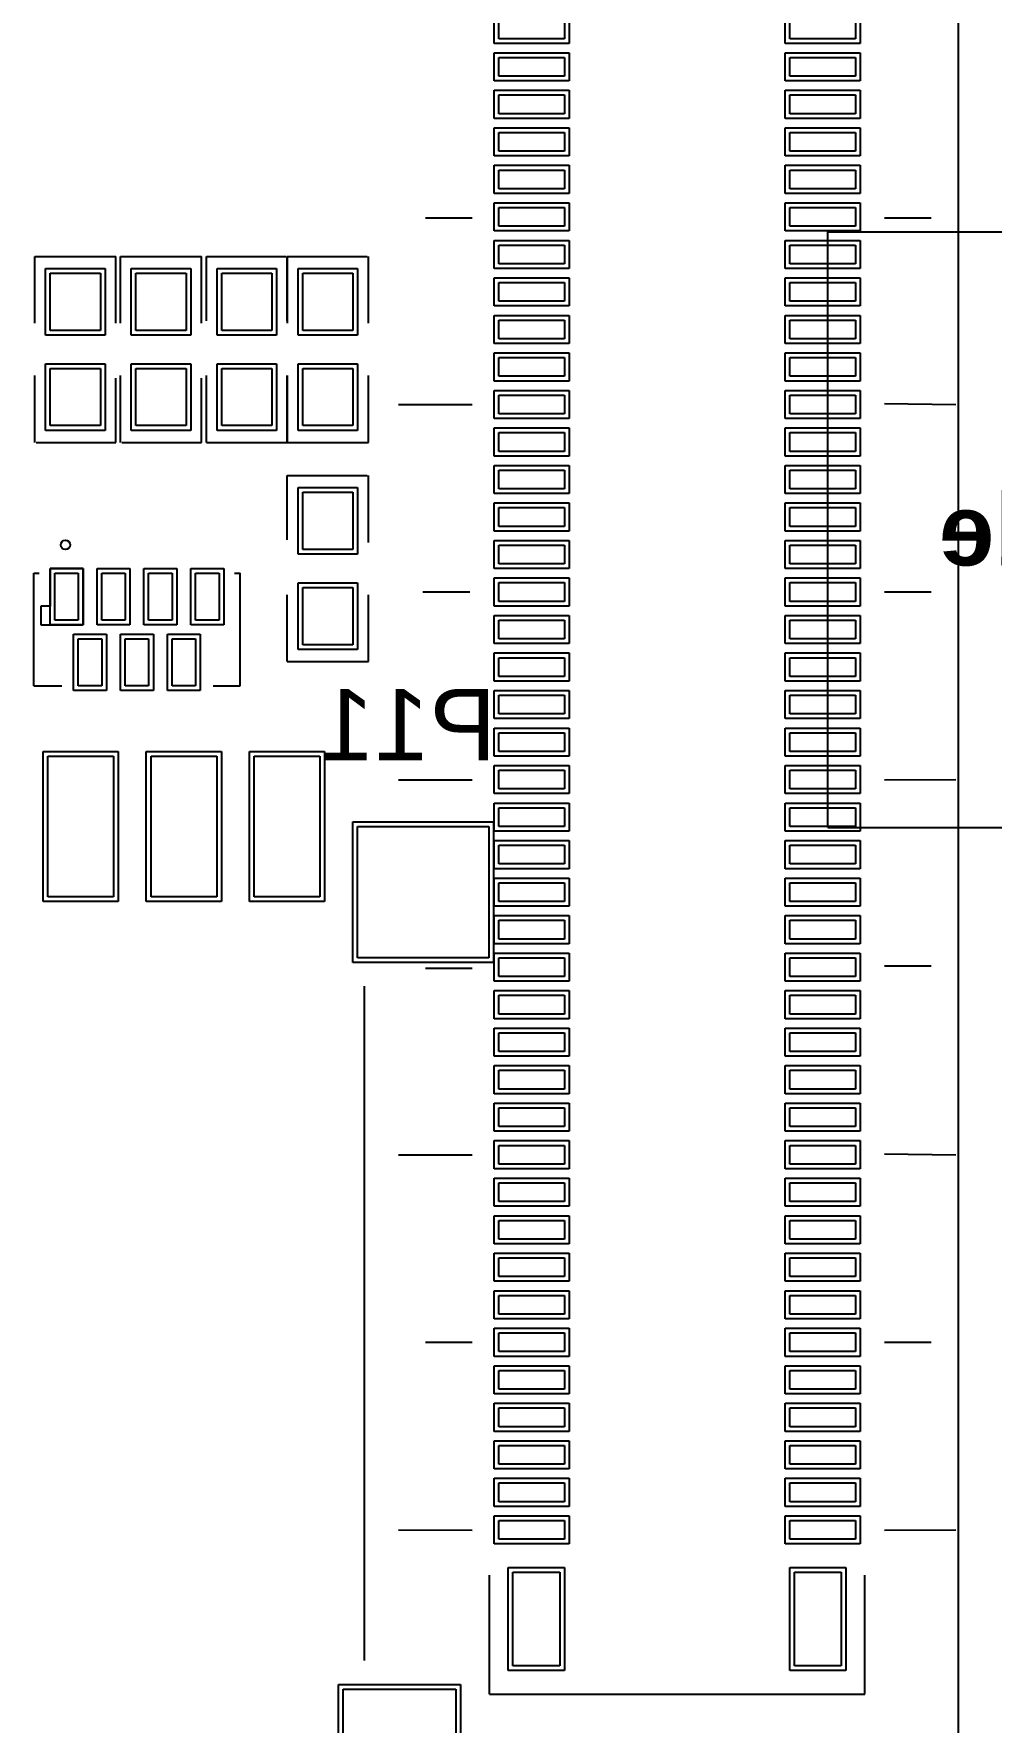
# Model space of a CAD drawing. Header units: inches. Extents: x -5 to 125, y -8 to 83.
# Drawn here: x 73.14 to 83.35, y 5.15 to 23.15 of the extents above; entities that cross this region are included whole.
import ezdxf

# ---------------------------------------------------------------- set-up
doc = ezdxf.new("R2010")
doc.units = ezdxf.units.IN
for name, color, linetype in [('Bottom Overlay', 54, 'Continuous'), ('Bottom Paste', 16, 'Continuous'), ('Bottom Solder', 6, 'Continuous'), ('Top Overlay', 2, 'Continuous'), ('Top Paste', 8, 'Continuous'), ('Top Solder', 216, 'Continuous')]:
    doc.layers.add(name, color=color, linetype=linetype)
doc.styles.add('Arial', font='', dxfattribs={"height": 0.2})
doc.styles.add('Arial_Bold', font='', dxfattribs={"height": 0.2})
doc.styles.get('Arial').set_extended_font_data('Arial')
doc.styles.get('Arial_Bold').set_extended_font_data('Arial', bold=True)

# ---------------------------------------------------------------- blocks, each defined once
blk = doc.blocks.new('QR_C____B_69')
at = {"layer": 'Bottom Overlay'}
for p, q in [((3.175, 3.175), (-3.175, 3.175)), ((-3.175, 3.1496), (-3.175, -3.175)), ((3.175, 3.175), (3.175, -3.175)), ((3.175, -3.175), (-3.175, -3.175))]:
    blk.add_line(p, q, dxfattribs=at)
at = {"layer": 'Bottom Overlay', "style": 'Arial_Bold', "text_generation_flag": 2}
blk.add_text('QR Code', height=0.762, rotation=180, dxfattribs=at).set_placement((-2.5654, 0.381))
blk = doc.blocks.new('0402R_B_213')
at = {"layer": 'Bottom Overlay'}
for p, q in [((-0.991, -0.432), (-0.991, 0.432)), ((-0.279, 0.432), (-0.991, 0.432)), ((0.991, 0.432), (0.305, 0.432)), ((0.991, -0.419), (0.991, 0.432)), ((-0.279, -0.432), (-0.991, -0.432)), ((0.991, -0.432), (0.279, -0.432))]:
    blk.add_line(p, q, dxfattribs=at)
at = {"layer": 'Bottom Paste'}
for p, q in [((-0.813, -0.267), (-0.813, 0.267)), ((-0.813, 0.267), (-0.203, 0.267)), ((-0.203, 0.267), (-0.203, -0.267)), ((0.203, -0.267), (0.203, 0.267)), ((0.203, 0.267), (0.813, 0.267)), ((0.813, 0.267), (0.813, -0.267)), ((-0.203, -0.267), (-0.813, -0.267)), ((0.813, -0.267), (0.203, -0.267))]:
    blk.add_line(p, q, dxfattribs=at)
at = {"layer": 'Bottom Solder'}
for p, q in [((-0.863, -0.317), (-0.863, 0.317)), ((-0.863, 0.317), (-0.153, 0.317)), ((-0.153, 0.317), (-0.153, -0.317)), ((0.153, -0.317), (0.153, 0.317)), ((0.153, 0.317), (0.863, 0.317)), ((0.863, 0.317), (0.863, -0.317)), ((-0.153, -0.317), (-0.863, -0.317)), ((0.863, -0.317), (0.153, -0.317))]:
    blk.add_line(p, q, dxfattribs=at)
blk = doc.blocks.new('0402R_B_214')
at = {"layer": 'Bottom Overlay'}
for p, q in [((-0.991, 0.432), (-0.991, -0.432)), ((-0.991, 0.432), (-0.279, 0.432)), ((0.305, 0.432), (0.991, 0.432)), ((0.991, 0.432), (0.991, -0.419)), ((-0.991, -0.432), (-0.279, -0.432)), ((0.279, -0.432), (0.991, -0.432))]:
    blk.add_line(p, q, dxfattribs=at)
at = {"layer": 'Bottom Paste'}
for p, q in [((-0.813, -0.267), (-0.813, 0.267)), ((-0.813, 0.267), (-0.203, 0.267)), ((-0.203, 0.267), (-0.203, -0.267)), ((0.203, -0.267), (0.203, 0.267)), ((0.203, 0.267), (0.813, 0.267)), ((0.813, 0.267), (0.813, -0.267)), ((-0.203, -0.267), (-0.813, -0.267)), ((0.813, -0.267), (0.203, -0.267))]:
    blk.add_line(p, q, dxfattribs=at)
at = {"layer": 'Bottom Solder'}
for p, q in [((-0.863, -0.317), (-0.863, 0.317)), ((-0.863, 0.317), (-0.153, 0.317)), ((-0.153, 0.317), (-0.153, -0.317)), ((0.153, -0.317), (0.153, 0.317)), ((0.153, 0.317), (0.863, 0.317)), ((0.863, 0.317), (0.863, -0.317)), ((-0.153, -0.317), (-0.863, -0.317)), ((0.863, -0.317), (0.153, -0.317))]:
    blk.add_line(p, q, dxfattribs=at)
blk = doc.blocks.new('0402R_B_215')
at = {"layer": 'Bottom Overlay'}
for p, q in [((-0.279, 0.432), (-0.991, 0.432)), ((-0.991, -0.432), (-0.991, 0.432)), ((0.991, 0.432), (0.305, 0.432)), ((0.991, -0.419), (0.991, 0.432)), ((-0.279, -0.432), (-0.991, -0.432)), ((0.991, -0.432), (0.279, -0.432))]:
    blk.add_line(p, q, dxfattribs=at)
at = {"layer": 'Bottom Paste'}
for p, q in [((-0.813, -0.267), (-0.813, 0.267)), ((-0.813, 0.267), (-0.203, 0.267)), ((-0.203, 0.267), (-0.203, -0.267)), ((0.203, -0.267), (0.203, 0.267)), ((0.203, 0.267), (0.813, 0.267)), ((0.813, 0.267), (0.813, -0.267)), ((-0.203, -0.267), (-0.813, -0.267)), ((0.813, -0.267), (0.203, -0.267))]:
    blk.add_line(p, q, dxfattribs=at)
at = {"layer": 'Bottom Solder'}
for p, q in [((-0.863, -0.317), (-0.863, 0.317)), ((-0.863, 0.317), (-0.153, 0.317)), ((-0.153, 0.317), (-0.153, -0.317)), ((0.153, -0.317), (0.153, 0.317)), ((0.153, 0.317), (0.863, 0.317)), ((0.863, 0.317), (0.863, -0.317)), ((-0.153, -0.317), (-0.863, -0.317)), ((0.863, -0.317), (0.153, -0.317))]:
    blk.add_line(p, q, dxfattribs=at)
blk = doc.blocks.new('0402R_B_248')
at = {"layer": 'Bottom Overlay'}
for p, q in [((-0.991, 0.432), (-0.279, 0.432)), ((-0.991, 0.432), (-0.991, -0.432)), ((0.305, 0.432), (0.991, 0.432)), ((0.991, 0.432), (0.991, -0.419)), ((-0.991, -0.432), (-0.279, -0.432)), ((0.279, -0.432), (0.991, -0.432))]:
    blk.add_line(p, q, dxfattribs=at)
at = {"layer": 'Bottom Paste'}
for p, q in [((-0.813, -0.267), (-0.813, 0.267)), ((-0.813, 0.267), (-0.203, 0.267)), ((-0.203, 0.267), (-0.203, -0.267)), ((0.203, -0.267), (0.203, 0.267)), ((0.203, 0.267), (0.813, 0.267)), ((0.813, 0.267), (0.813, -0.267)), ((-0.203, -0.267), (-0.813, -0.267)), ((0.813, -0.267), (0.203, -0.267))]:
    blk.add_line(p, q, dxfattribs=at)
at = {"layer": 'Bottom Solder'}
for p, q in [((-0.863, -0.317), (-0.863, 0.317)), ((-0.863, 0.317), (-0.153, 0.317)), ((-0.153, 0.317), (-0.153, -0.317)), ((0.153, -0.317), (0.153, 0.317)), ((0.153, 0.317), (0.863, 0.317)), ((0.863, 0.317), (0.863, -0.317)), ((-0.153, -0.317), (-0.863, -0.317)), ((0.863, -0.317), (0.153, -0.317))]:
    blk.add_line(p, q, dxfattribs=at)
blk = doc.blocks.new('0402R_B_249')
at = {"layer": 'Bottom Overlay'}
for p, q in [((-0.991, 0.432), (-0.279, 0.432)), ((-0.991, 0.432), (-0.991, -0.432)), ((0.305, 0.432), (0.991, 0.432)), ((0.991, 0.432), (0.991, -0.419)), ((-0.991, -0.432), (-0.279, -0.432)), ((0.279, -0.432), (0.991, -0.432))]:
    blk.add_line(p, q, dxfattribs=at)
at = {"layer": 'Bottom Paste'}
for p, q in [((-0.813, -0.267), (-0.813, 0.267)), ((-0.813, 0.267), (-0.203, 0.267)), ((-0.203, 0.267), (-0.203, -0.267)), ((0.203, -0.267), (0.203, 0.267)), ((0.203, 0.267), (0.813, 0.267)), ((0.813, 0.267), (0.813, -0.267)), ((-0.203, -0.267), (-0.813, -0.267)), ((0.813, -0.267), (0.203, -0.267))]:
    blk.add_line(p, q, dxfattribs=at)
at = {"layer": 'Bottom Solder'}
for p, q in [((-0.863, -0.317), (-0.863, 0.317)), ((-0.863, 0.317), (-0.153, 0.317)), ((-0.153, 0.317), (-0.153, -0.317)), ((0.153, -0.317), (0.153, 0.317)), ((0.153, 0.317), (0.863, 0.317)), ((0.863, 0.317), (0.863, -0.317)), ((-0.153, -0.317), (-0.863, -0.317)), ((0.863, -0.317), (0.153, -0.317))]:
    blk.add_line(p, q, dxfattribs=at)
blk = doc.blocks.new('TF_CARD_SELF_B_281')
at = {"layer": 'Bottom Overlay'}
blk.add_line((-7.375, 3.505), (-7.375, -3.683), dxfattribs=at)
at = {"layer": 'Bottom Paste'}
for p, q in [((-8.35, 3.812), (-8.35, 6.012)), ((-7.15, 6.012), (-7.15, 3.812)), ((-7.15, 3.812), (-8.35, 3.812)), ((-8.7, -5.388), (-8.7, -3.988)), ((-8.7, -3.988), (-7.3, -3.988)), ((-7.3, -3.988), (-7.3, -5.388)), ((-6.9, -4.638), (-6.2, -4.638)), ((-6.9, -6.138), (-6.9, -4.638)), ((-6.2, -4.638), (-6.2, -6.138)), ((-5.8, -4.638), (-5.1, -4.638)), ((-5.8, -6.138), (-5.8, -4.638)), ((-5.1, -4.638), (-5.1, -6.138)), ((-4.7, -4.638), (-4, -4.638)), ((-4.7, -6.138), (-4.7, -4.638)), ((-4, -4.638), (-4, -6.138)), ((-7.3, -5.388), (-8.7, -5.388)), ((-6.2, -6.138), (-6.9, -6.138)), ((-5.1, -6.138), (-5.8, -6.138)), ((-4, -6.138), (-4.7, -6.138))]:
    blk.add_line(p, q, dxfattribs=at)
at = {"layer": 'Bottom Solder'}
for p, q in [((-8.4, 3.762), (-8.4, 6.062)), ((-7.1, 6.062), (-7.1, 3.762)), ((-7.1, 3.762), (-8.4, 3.762)), ((-8.75, -5.438), (-8.75, -3.938)), ((-8.75, -3.938), (-7.25, -3.938)), ((-7.25, -3.938), (-7.25, -5.438)), ((-6.95, -4.588), (-6.15, -4.588)), ((-6.95, -6.188), (-6.95, -4.588)), ((-6.15, -4.588), (-6.15, -6.188)), ((-5.85, -4.588), (-5.05, -4.588)), ((-5.85, -6.188), (-5.85, -4.588)), ((-5.05, -4.588), (-5.05, -6.188)), ((-4.75, -4.588), (-3.95, -4.588)), ((-4.75, -6.188), (-4.75, -4.588)), ((-3.95, -4.588), (-3.95, -6.188)), ((-7.25, -5.438), (-8.75, -5.438)), ((-6.15, -6.188), (-6.95, -6.188)), ((-5.05, -6.188), (-5.85, -6.188)), ((-3.95, -6.188), (-4.75, -6.188))]:
    blk.add_line(p, q, dxfattribs=at)
blk = doc.blocks.new('SOCKET_100PIN_0_4MM_F_284')
at = {"layer": 'Top Overlay'}
for p, q in [((-2.21, 2.21), (-2.2, 2.972)), ((1.803, 2.209), (1.8, 2.972)), ((5.791, 2.21), (5.8, 2.972)), ((9.804, 2.21), (9.8, 2.972)), ((-4.191, 2.21), (-4.191, 2.709)), ((-0.203, 2.209), (-0.203, 2.709)), ((3.785, 2.21), (3.785, 2.709)), ((7.798, 2.21), (7.798, 2.709)), ((11.552, 2), (10.282, 2)), ((11.552, -2), (11.552, 2)), ((11.552, -2), (10.282, -2)), ((-4.191, -2.684), (-4.191, -2.184)), ((-2.2, -2.972), (-2.2, -2.184)), ((-0.203, -2.71), (-0.203, -2.21)), ((1.803, -2.972), (1.803, -2.184)), ((3.81, -2.684), (3.81, -2.184)), ((5.8, -2.972), (5.8, -2.184)), ((7.798, -2.684), (7.798, -2.184)), ((9.8, -2.972), (9.804, -2.184))]:
    blk.add_line(p, q, dxfattribs=at)
at = {"layer": 'Top Paste'}
for p, q in [((-6.3, 1.9), (-6.1, 1.9)), ((-6.1, 1.9), (-6.1, 1.2)), ((-5.9, 1.9), (-5.7, 1.9)), ((-5.9, 1.2), (-5.9, 1.9)), ((-5.7, 1.9), (-5.7, 1.2)), ((-5.5, 1.9), (-5.3, 1.9)), ((-5.5, 1.2), (-5.5, 1.9)), ((-5.3, 1.9), (-5.3, 1.2)), ((-5.1, 1.9), (-4.9, 1.9)), ((-5.1, 1.2), (-5.1, 1.9)), ((-4.9, 1.9), (-4.9, 1.2)), ((-4.7, 1.9), (-4.5, 1.9)), ((-4.7, 1.2), (-4.7, 1.9)), ((-4.5, 1.9), (-4.5, 1.2)), ((-4.3, 1.9), (-4.1, 1.9)), ((-4.3, 1.2), (-4.3, 1.9)), ((-4.1, 1.9), (-4.1, 1.2)), ((-3.9, 1.9), (-3.7, 1.9)), ((-3.9, 1.2), (-3.9, 1.9)), ((-3.7, 1.9), (-3.7, 1.2)), ((-3.5, 1.9), (-3.3, 1.9)), ((-3.5, 1.2), (-3.5, 1.9)), ((-3.3, 1.9), (-3.3, 1.2)), ((-3.1, 1.9), (-2.9, 1.9)), ((-3.1, 1.2), (-3.1, 1.9)), ((-2.9, 1.9), (-2.9, 1.2)), ((-2.7, 1.9), (-2.5, 1.9)), ((-2.7, 1.2), (-2.7, 1.9)), ((-2.5, 1.9), (-2.5, 1.2)), ((-2.3, 1.9), (-2.1, 1.9)), ((-2.3, 1.2), (-2.3, 1.9)), ((-2.1, 1.9), (-2.1, 1.2)), ((-1.9, 1.9), (-1.7, 1.9)), ((-1.9, 1.2), (-1.9, 1.9)), ((-1.7, 1.9), (-1.7, 1.2)), ((-1.5, 1.9), (-1.3, 1.9)), ((-1.5, 1.2), (-1.5, 1.9)), ((-1.3, 1.9), (-1.3, 1.2)), ((-1.1, 1.9), (-0.9, 1.9)), ((-1.1, 1.2), (-1.1, 1.9)), ((-0.9, 1.9), (-0.9, 1.2)), ((-0.7, 1.9), (-0.5, 1.9)), ((-0.7, 1.2), (-0.7, 1.9)), ((-0.5, 1.9), (-0.5, 1.2)), ((-0.3, 1.9), (-0.1, 1.9)), ((-0.3, 1.2), (-0.3, 1.9)), ((-0.1, 1.9), (-0.1, 1.2)), ((0.1, 1.9), (0.3, 1.9)), ((0.1, 1.2), (0.1, 1.9)), ((0.3, 1.9), (0.3, 1.2)), ((0.5, 1.9), (0.7, 1.9)), ((0.5, 1.2), (0.5, 1.9)), ((0.7, 1.9), (0.7, 1.2)), ((0.9, 1.9), (1.1, 1.9)), ((0.9, 1.2), (0.9, 1.9)), ((1.1, 1.9), (1.1, 1.2)), ((1.3, 1.9), (1.5, 1.9)), ((1.3, 1.2), (1.3, 1.9)), ((1.5, 1.9), (1.5, 1.2)), ((1.7, 1.9), (1.9, 1.9)), ((1.7, 1.2), (1.7, 1.9)), ((1.9, 1.9), (1.9, 1.2)), ((2.1, 1.9), (2.3, 1.9)), ((2.1, 1.2), (2.1, 1.9)), ((2.3, 1.9), (2.3, 1.2)), ((2.5, 1.9), (2.7, 1.9)), ((2.5, 1.2), (2.5, 1.9)), ((2.7, 1.9), (2.7, 1.2)), ((2.9, 1.9), (3.1, 1.9)), ((2.9, 1.2), (2.9, 1.9)), ((3.1, 1.9), (3.1, 1.2)), ((3.3, 1.9), (3.5, 1.9)), ((3.3, 1.2), (3.3, 1.9)), ((3.5, 1.9), (3.5, 1.2)), ((3.7, 1.9), (3.9, 1.9)), ((3.7, 1.2), (3.7, 1.9)), ((3.9, 1.9), (3.9, 1.2)), ((4.1, 1.9), (4.3, 1.9)), ((4.1, 1.2), (4.1, 1.9)), ((4.3, 1.9), (4.3, 1.2)), ((4.5, 1.9), (4.7, 1.9)), ((4.5, 1.2), (4.5, 1.9)), ((4.7, 1.9), (4.7, 1.2)), ((4.9, 1.9), (5.1, 1.9)), ((4.9, 1.2), (4.9, 1.9)), ((5.1, 1.9), (5.1, 1.2)), ((5.3, 1.9), (5.5, 1.9)), ((5.3, 1.2), (5.3, 1.9)), ((5.5, 1.9), (5.5, 1.2)), ((5.7, 1.9), (5.9, 1.9)), ((5.7, 1.2), (5.7, 1.9)), ((5.9, 1.9), (5.9, 1.2)), ((6.1, 1.9), (6.3, 1.9)), ((6.1, 1.2), (6.1, 1.9)), ((6.3, 1.9), (6.3, 1.2)), ((6.5, 1.9), (6.7, 1.9)), ((6.5, 1.2), (6.5, 1.9)), ((6.7, 1.9), (6.7, 1.2)), ((6.9, 1.9), (7.1, 1.9)), ((6.9, 1.2), (6.9, 1.9)), ((7.1, 1.9), (7.1, 1.2)), ((7.3, 1.9), (7.5, 1.9)), ((7.3, 1.2), (7.3, 1.9)), ((7.5, 1.9), (7.5, 1.2)), ((7.7, 1.9), (7.9, 1.9)), ((7.7, 1.2), (7.7, 1.9)), ((7.9, 1.9), (7.9, 1.2)), ((8.1, 1.9), (8.3, 1.9)), ((8.1, 1.2), (8.1, 1.9)), ((8.3, 1.9), (8.3, 1.2)), ((8.5, 1.9), (8.7, 1.9)), ((8.5, 1.2), (8.5, 1.9)), ((8.7, 1.9), (8.7, 1.2)), ((8.9, 1.9), (9.1, 1.9)), ((8.9, 1.2), (8.9, 1.9)), ((9.1, 1.9), (9.1, 1.2)), ((9.3, 1.9), (9.5, 1.9)), ((9.3, 1.2), (9.3, 1.9)), ((9.5, 1.9), (9.5, 1.2)), ((9.7, 1.9), (9.9, 1.9)), ((9.7, 1.2), (9.7, 1.9)), ((9.9, 1.9), (9.9, 1.2)), ((10.25, 1.75), (11.25, 1.75)), ((10.25, 1.25), (10.25, 1.75)), ((11.25, 1.75), (11.25, 1.25)), ((-6.1, 1.2), (-6.3, 1.2)), ((-5.7, 1.2), (-5.9, 1.2)), ((-5.3, 1.2), (-5.5, 1.2)), ((-4.9, 1.2), (-5.1, 1.2)), ((-4.5, 1.2), (-4.7, 1.2)), ((-4.1, 1.2), (-4.3, 1.2)), ((-3.7, 1.2), (-3.9, 1.2)), ((-3.3, 1.2), (-3.5, 1.2)), ((-2.9, 1.2), (-3.1, 1.2)), ((-2.5, 1.2), (-2.7, 1.2)), ((-2.1, 1.2), (-2.3, 1.2)), ((-1.7, 1.2), (-1.9, 1.2)), ((-1.3, 1.2), (-1.5, 1.2)), ((-0.9, 1.2), (-1.1, 1.2)), ((-0.5, 1.2), (-0.7, 1.2)), ((-0.1, 1.2), (-0.3, 1.2)), ((0.3, 1.2), (0.1, 1.2)), ((0.7, 1.2), (0.5, 1.2)), ((1.1, 1.2), (0.9, 1.2)), ((1.5, 1.2), (1.3, 1.2)), ((1.9, 1.2), (1.7, 1.2)), ((2.3, 1.2), (2.1, 1.2)), ((2.7, 1.2), (2.5, 1.2)), ((3.1, 1.2), (2.9, 1.2)), ((3.5, 1.2), (3.3, 1.2)), ((3.9, 1.2), (3.7, 1.2)), ((4.3, 1.2), (4.1, 1.2)), ((4.7, 1.2), (4.5, 1.2)), ((5.1, 1.2), (4.9, 1.2)), ((5.5, 1.2), (5.3, 1.2)), ((5.9, 1.2), (5.7, 1.2)), ((6.3, 1.2), (6.1, 1.2)), ((6.7, 1.2), (6.5, 1.2)), ((7.1, 1.2), (6.9, 1.2)), ((7.5, 1.2), (7.3, 1.2)), ((7.9, 1.2), (7.7, 1.2)), ((8.3, 1.2), (8.1, 1.2)), ((8.7, 1.2), (8.5, 1.2)), ((9.1, 1.2), (8.9, 1.2)), ((9.5, 1.2), (9.3, 1.2)), ((9.9, 1.2), (9.7, 1.2)), ((11.25, 1.25), (10.25, 1.25)), ((-6.3, -1.2), (-6.1, -1.2)), ((-6.1, -1.2), (-6.1, -1.9)), ((-5.9, -1.2), (-5.7, -1.2)), ((-5.9, -1.9), (-5.9, -1.2)), ((-5.7, -1.2), (-5.7, -1.9)), ((-5.5, -1.2), (-5.3, -1.2)), ((-5.5, -1.9), (-5.5, -1.2)), ((-5.3, -1.2), (-5.3, -1.9)), ((-5.1, -1.2), (-4.9, -1.2)), ((-5.1, -1.9), (-5.1, -1.2)), ((-4.9, -1.2), (-4.9, -1.9)), ((-4.7, -1.2), (-4.5, -1.2)), ((-4.7, -1.9), (-4.7, -1.2)), ((-4.5, -1.2), (-4.5, -1.9)), ((-4.3, -1.2), (-4.1, -1.2)), ((-4.3, -1.9), (-4.3, -1.2)), ((-4.1, -1.2), (-4.1, -1.9)), ((-3.9, -1.2), (-3.7, -1.2)), ((-3.9, -1.9), (-3.9, -1.2)), ((-3.7, -1.2), (-3.7, -1.9)), ((-3.5, -1.2), (-3.3, -1.2)), ((-3.5, -1.9), (-3.5, -1.2)), ((-3.3, -1.2), (-3.3, -1.9)), ((-3.1, -1.2), (-2.9, -1.2)), ((-3.1, -1.9), (-3.1, -1.2)), ((-2.9, -1.2), (-2.9, -1.9)), ((-2.7, -1.2), (-2.5, -1.2)), ((-2.7, -1.9), (-2.7, -1.2)), ((-2.5, -1.2), (-2.5, -1.9)), ((-2.3, -1.2), (-2.1, -1.2)), ((-2.3, -1.9), (-2.3, -1.2)), ((-2.1, -1.2), (-2.1, -1.9)), ((-1.9, -1.2), (-1.7, -1.2)), ((-1.9, -1.9), (-1.9, -1.2)), ((-1.7, -1.2), (-1.7, -1.9)), ((-1.5, -1.2), (-1.3, -1.2)), ((-1.5, -1.9), (-1.5, -1.2)), ((-1.3, -1.2), (-1.3, -1.9)), ((-1.1, -1.2), (-0.9, -1.2)), ((-1.1, -1.9), (-1.1, -1.2)), ((-0.9, -1.2), (-0.9, -1.9)), ((-0.7, -1.2), (-0.5, -1.2)), ((-0.7, -1.9), (-0.7, -1.2)), ((-0.5, -1.2), (-0.5, -1.9)), ((-0.3, -1.2), (-0.1, -1.2)), ((-0.3, -1.9), (-0.3, -1.2)), ((-0.1, -1.2), (-0.1, -1.9)), ((0.1, -1.2), (0.3, -1.2)), ((0.1, -1.9), (0.1, -1.2)), ((0.3, -1.2), (0.3, -1.9)), ((0.5, -1.2), (0.7, -1.2)), ((0.5, -1.9), (0.5, -1.2)), ((0.7, -1.2), (0.7, -1.9)), ((0.9, -1.2), (1.1, -1.2)), ((0.9, -1.9), (0.9, -1.2)), ((1.1, -1.2), (1.1, -1.9)), ((1.3, -1.2), (1.5, -1.2)), ((1.3, -1.9), (1.3, -1.2)), ((1.5, -1.2), (1.5, -1.9)), ((1.7, -1.2), (1.9, -1.2)), ((1.7, -1.9), (1.7, -1.2)), ((1.9, -1.2), (1.9, -1.9)), ((2.1, -1.2), (2.3, -1.2)), ((2.1, -1.9), (2.1, -1.2)), ((2.3, -1.2), (2.3, -1.9)), ((2.5, -1.2), (2.7, -1.2)), ((2.5, -1.9), (2.5, -1.2)), ((2.7, -1.2), (2.7, -1.9)), ((2.9, -1.2), (3.1, -1.2)), ((2.9, -1.9), (2.9, -1.2)), ((3.1, -1.2), (3.1, -1.9)), ((3.3, -1.2), (3.5, -1.2)), ((3.3, -1.9), (3.3, -1.2)), ((3.5, -1.2), (3.5, -1.9)), ((3.7, -1.2), (3.9, -1.2)), ((3.7, -1.9), (3.7, -1.2)), ((3.9, -1.2), (3.9, -1.9)), ((4.1, -1.2), (4.3, -1.2)), ((4.1, -1.9), (4.1, -1.2)), ((4.3, -1.2), (4.3, -1.9)), ((4.5, -1.2), (4.7, -1.2)), ((4.5, -1.9), (4.5, -1.2)), ((4.7, -1.2), (4.7, -1.9)), ((4.9, -1.2), (5.1, -1.2)), ((4.9, -1.9), (4.9, -1.2)), ((5.1, -1.2), (5.1, -1.9)), ((5.3, -1.2), (5.5, -1.2)), ((5.3, -1.9), (5.3, -1.2)), ((5.5, -1.2), (5.5, -1.9)), ((5.7, -1.2), (5.9, -1.2)), ((5.7, -1.9), (5.7, -1.2)), ((5.9, -1.2), (5.9, -1.9)), ((6.1, -1.2), (6.3, -1.2)), ((6.1, -1.9), (6.1, -1.2)), ((6.3, -1.2), (6.3, -1.9)), ((6.5, -1.2), (6.7, -1.2)), ((6.5, -1.9), (6.5, -1.2)), ((6.7, -1.2), (6.7, -1.9)), ((6.9, -1.2), (7.1, -1.2)), ((6.9, -1.9), (6.9, -1.2)), ((7.1, -1.2), (7.1, -1.9)), ((7.3, -1.2), (7.5, -1.2)), ((7.3, -1.9), (7.3, -1.2)), ((7.5, -1.2), (7.5, -1.9)), ((7.7, -1.2), (7.9, -1.2)), ((7.7, -1.9), (7.7, -1.2)), ((7.9, -1.2), (7.9, -1.9)), ((8.1, -1.2), (8.3, -1.2)), ((8.1, -1.9), (8.1, -1.2)), ((8.3, -1.2), (8.3, -1.9)), ((8.5, -1.2), (8.7, -1.2)), ((8.5, -1.9), (8.5, -1.2)), ((8.7, -1.2), (8.7, -1.9)), ((8.9, -1.2), (9.1, -1.2)), ((8.9, -1.9), (8.9, -1.2)), ((9.1, -1.2), (9.1, -1.9)), ((9.3, -1.2), (9.5, -1.2)), ((9.3, -1.9), (9.3, -1.2)), ((9.5, -1.2), (9.5, -1.9)), ((9.7, -1.2), (9.9, -1.2)), ((9.7, -1.9), (9.7, -1.2)), ((9.9, -1.2), (9.9, -1.9)), ((10.25, -1.75), (10.25, -1.25)), ((10.25, -1.25), (11.25, -1.25)), ((11.25, -1.25), (11.25, -1.75)), ((11.25, -1.75), (10.25, -1.75)), ((-6.1, -1.9), (-6.3, -1.9)), ((-5.7, -1.9), (-5.9, -1.9)), ((-5.3, -1.9), (-5.5, -1.9)), ((-4.9, -1.9), (-5.1, -1.9)), ((-4.5, -1.9), (-4.7, -1.9)), ((-4.1, -1.9), (-4.3, -1.9)), ((-3.7, -1.9), (-3.9, -1.9)), ((-3.3, -1.9), (-3.5, -1.9)), ((-2.9, -1.9), (-3.1, -1.9)), ((-2.5, -1.9), (-2.7, -1.9)), ((-2.1, -1.9), (-2.3, -1.9)), ((-1.7, -1.9), (-1.9, -1.9)), ((-1.3, -1.9), (-1.5, -1.9)), ((-0.9, -1.9), (-1.1, -1.9)), ((-0.5, -1.9), (-0.7, -1.9)), ((-0.1, -1.9), (-0.3, -1.9)), ((0.3, -1.9), (0.1, -1.9)), ((0.7, -1.9), (0.5, -1.9)), ((1.1, -1.9), (0.9, -1.9)), ((1.5, -1.9), (1.3, -1.9)), ((1.9, -1.9), (1.7, -1.9)), ((2.3, -1.9), (2.1, -1.9)), ((2.7, -1.9), (2.5, -1.9)), ((3.1, -1.9), (2.9, -1.9)), ((3.5, -1.9), (3.3, -1.9)), ((3.9, -1.9), (3.7, -1.9)), ((4.3, -1.9), (4.1, -1.9)), ((4.7, -1.9), (4.5, -1.9)), ((5.1, -1.9), (4.9, -1.9)), ((5.5, -1.9), (5.3, -1.9)), ((5.9, -1.9), (5.7, -1.9)), ((6.3, -1.9), (6.1, -1.9)), ((6.7, -1.9), (6.5, -1.9)), ((7.1, -1.9), (6.9, -1.9)), ((7.5, -1.9), (7.3, -1.9)), ((7.9, -1.9), (7.7, -1.9)), ((8.3, -1.9), (8.1, -1.9)), ((8.7, -1.9), (8.5, -1.9)), ((9.1, -1.9), (8.9, -1.9)), ((9.5, -1.9), (9.3, -1.9)), ((9.9, -1.9), (9.7, -1.9))]:
    blk.add_line(p, q, dxfattribs=at)
at = {"layer": 'Top Solder'}
for p, q in [((-6.35, 1.95), (-6.05, 1.95)), ((-6.05, 1.95), (-6.05, 1.15)), ((-5.95, 1.95), (-5.65, 1.95)), ((-5.95, 1.15), (-5.95, 1.95)), ((-5.65, 1.95), (-5.65, 1.15)), ((-5.55, 1.95), (-5.25, 1.95)), ((-5.55, 1.15), (-5.55, 1.95)), ((-5.25, 1.95), (-5.25, 1.15)), ((-5.15, 1.95), (-4.85, 1.95)), ((-5.15, 1.15), (-5.15, 1.95)), ((-4.85, 1.95), (-4.85, 1.15)), ((-4.75, 1.95), (-4.45, 1.95)), ((-4.75, 1.15), (-4.75, 1.95)), ((-4.45, 1.95), (-4.45, 1.15)), ((-4.35, 1.95), (-4.05, 1.95)), ((-4.35, 1.15), (-4.35, 1.95)), ((-4.05, 1.95), (-4.05, 1.15)), ((-3.95, 1.95), (-3.65, 1.95)), ((-3.95, 1.15), (-3.95, 1.95)), ((-3.65, 1.95), (-3.65, 1.15)), ((-3.55, 1.95), (-3.25, 1.95)), ((-3.55, 1.15), (-3.55, 1.95)), ((-3.25, 1.95), (-3.25, 1.15)), ((-3.15, 1.95), (-2.85, 1.95)), ((-3.15, 1.15), (-3.15, 1.95)), ((-2.85, 1.95), (-2.85, 1.15)), ((-2.75, 1.95), (-2.45, 1.95)), ((-2.75, 1.15), (-2.75, 1.95)), ((-2.45, 1.95), (-2.45, 1.15)), ((-2.35, 1.95), (-2.05, 1.95)), ((-2.35, 1.15), (-2.35, 1.95)), ((-2.05, 1.95), (-2.05, 1.15)), ((-1.95, 1.95), (-1.65, 1.95)), ((-1.95, 1.15), (-1.95, 1.95)), ((-1.65, 1.95), (-1.65, 1.15)), ((-1.55, 1.95), (-1.25, 1.95)), ((-1.55, 1.15), (-1.55, 1.95)), ((-1.25, 1.95), (-1.25, 1.15)), ((-1.15, 1.95), (-0.85, 1.95)), ((-1.15, 1.15), (-1.15, 1.95)), ((-0.85, 1.95), (-0.85, 1.15)), ((-0.75, 1.95), (-0.45, 1.95)), ((-0.75, 1.15), (-0.75, 1.95)), ((-0.45, 1.95), (-0.45, 1.15)), ((-0.35, 1.95), (-0.05, 1.95)), ((-0.35, 1.15), (-0.35, 1.95)), ((-0.05, 1.95), (-0.05, 1.15)), ((0.05, 1.95), (0.35, 1.95)), ((0.05, 1.15), (0.05, 1.95)), ((0.35, 1.95), (0.35, 1.15)), ((0.45, 1.95), (0.75, 1.95)), ((0.45, 1.15), (0.45, 1.95)), ((0.75, 1.95), (0.75, 1.15)), ((0.85, 1.95), (1.15, 1.95)), ((0.85, 1.15), (0.85, 1.95)), ((1.15, 1.95), (1.15, 1.15)), ((1.25, 1.95), (1.55, 1.95)), ((1.25, 1.15), (1.25, 1.95)), ((1.55, 1.95), (1.55, 1.15)), ((1.65, 1.95), (1.95, 1.95)), ((1.65, 1.15), (1.65, 1.95)), ((1.95, 1.95), (1.95, 1.15)), ((2.05, 1.95), (2.35, 1.95)), ((2.05, 1.15), (2.05, 1.95)), ((2.35, 1.95), (2.35, 1.15)), ((2.45, 1.95), (2.75, 1.95)), ((2.45, 1.15), (2.45, 1.95)), ((2.75, 1.95), (2.75, 1.15)), ((2.85, 1.95), (3.15, 1.95)), ((2.85, 1.15), (2.85, 1.95)), ((3.15, 1.95), (3.15, 1.15)), ((3.25, 1.95), (3.55, 1.95)), ((3.25, 1.15), (3.25, 1.95)), ((3.55, 1.95), (3.55, 1.15)), ((3.65, 1.95), (3.95, 1.95)), ((3.65, 1.15), (3.65, 1.95)), ((3.95, 1.95), (3.95, 1.15)), ((4.05, 1.95), (4.35, 1.95)), ((4.05, 1.15), (4.05, 1.95)), ((4.35, 1.95), (4.35, 1.15)), ((4.45, 1.95), (4.75, 1.95)), ((4.45, 1.15), (4.45, 1.95)), ((4.75, 1.95), (4.75, 1.15)), ((4.85, 1.95), (5.15, 1.95)), ((4.85, 1.15), (4.85, 1.95)), ((5.15, 1.95), (5.15, 1.15)), ((5.25, 1.95), (5.55, 1.95)), ((5.25, 1.15), (5.25, 1.95)), ((5.55, 1.95), (5.55, 1.15)), ((5.65, 1.95), (5.95, 1.95)), ((5.65, 1.15), (5.65, 1.95)), ((5.95, 1.95), (5.95, 1.15)), ((6.05, 1.95), (6.35, 1.95)), ((6.05, 1.15), (6.05, 1.95)), ((6.35, 1.95), (6.35, 1.15)), ((6.45, 1.95), (6.75, 1.95)), ((6.45, 1.15), (6.45, 1.95)), ((6.75, 1.95), (6.75, 1.15)), ((6.85, 1.95), (7.15, 1.95)), ((6.85, 1.15), (6.85, 1.95)), ((7.15, 1.95), (7.15, 1.15)), ((7.25, 1.95), (7.55, 1.95)), ((7.25, 1.15), (7.25, 1.95)), ((7.55, 1.95), (7.55, 1.15)), ((7.65, 1.95), (7.95, 1.95)), ((7.65, 1.15), (7.65, 1.95)), ((7.95, 1.95), (7.95, 1.15)), ((8.05, 1.95), (8.35, 1.95)), ((8.05, 1.15), (8.05, 1.95)), ((8.35, 1.95), (8.35, 1.15)), ((8.45, 1.95), (8.75, 1.95)), ((8.45, 1.15), (8.45, 1.95)), ((8.75, 1.95), (8.75, 1.15)), ((8.85, 1.95), (9.15, 1.95)), ((8.85, 1.15), (8.85, 1.95)), ((9.15, 1.95), (9.15, 1.15)), ((9.25, 1.95), (9.55, 1.95)), ((9.25, 1.15), (9.25, 1.95)), ((9.55, 1.95), (9.55, 1.15)), ((9.65, 1.95), (9.95, 1.95)), ((9.65, 1.15), (9.65, 1.95)), ((9.95, 1.95), (9.95, 1.15)), ((10.2, 1.8), (11.3, 1.8)), ((10.2, 1.2), (10.2, 1.8)), ((11.3, 1.8), (11.3, 1.2)), ((-6.05, 1.15), (-6.35, 1.15)), ((-5.65, 1.15), (-5.95, 1.15)), ((-5.25, 1.15), (-5.55, 1.15)), ((-4.85, 1.15), (-5.15, 1.15)), ((-4.45, 1.15), (-4.75, 1.15)), ((-4.05, 1.15), (-4.35, 1.15)), ((-3.65, 1.15), (-3.95, 1.15)), ((-3.25, 1.15), (-3.55, 1.15)), ((-2.85, 1.15), (-3.15, 1.15)), ((-2.45, 1.15), (-2.75, 1.15)), ((-2.05, 1.15), (-2.35, 1.15)), ((-1.65, 1.15), (-1.95, 1.15)), ((-1.25, 1.15), (-1.55, 1.15)), ((-0.85, 1.15), (-1.15, 1.15)), ((-0.45, 1.15), (-0.75, 1.15)), ((-0.05, 1.15), (-0.35, 1.15)), ((0.35, 1.15), (0.05, 1.15)), ((0.75, 1.15), (0.45, 1.15)), ((1.15, 1.15), (0.85, 1.15)), ((1.55, 1.15), (1.25, 1.15)), ((1.95, 1.15), (1.65, 1.15)), ((2.35, 1.15), (2.05, 1.15)), ((2.75, 1.15), (2.45, 1.15)), ((3.15, 1.15), (2.85, 1.15)), ((3.55, 1.15), (3.25, 1.15)), ((3.95, 1.15), (3.65, 1.15)), ((4.35, 1.15), (4.05, 1.15)), ((4.75, 1.15), (4.45, 1.15)), ((5.15, 1.15), (4.85, 1.15)), ((5.55, 1.15), (5.25, 1.15)), ((5.95, 1.15), (5.65, 1.15)), ((6.35, 1.15), (6.05, 1.15)), ((6.75, 1.15), (6.45, 1.15)), ((7.15, 1.15), (6.85, 1.15)), ((7.55, 1.15), (7.25, 1.15)), ((7.95, 1.15), (7.65, 1.15)), ((8.35, 1.15), (8.05, 1.15)), ((8.75, 1.15), (8.45, 1.15)), ((9.15, 1.15), (8.85, 1.15)), ((9.55, 1.15), (9.25, 1.15)), ((9.95, 1.15), (9.65, 1.15)), ((11.3, 1.2), (10.2, 1.2)), ((-6.35, -1.15), (-6.05, -1.15)), ((-6.05, -1.15), (-6.05, -1.95)), ((-5.95, -1.15), (-5.65, -1.15)), ((-5.95, -1.95), (-5.95, -1.15)), ((-5.65, -1.15), (-5.65, -1.95)), ((-5.55, -1.15), (-5.25, -1.15)), ((-5.55, -1.95), (-5.55, -1.15)), ((-5.25, -1.15), (-5.25, -1.95)), ((-5.15, -1.15), (-4.85, -1.15)), ((-5.15, -1.95), (-5.15, -1.15)), ((-4.85, -1.15), (-4.85, -1.95)), ((-4.75, -1.15), (-4.45, -1.15)), ((-4.75, -1.95), (-4.75, -1.15)), ((-4.45, -1.15), (-4.45, -1.95)), ((-4.35, -1.15), (-4.05, -1.15)), ((-4.35, -1.95), (-4.35, -1.15)), ((-4.05, -1.15), (-4.05, -1.95)), ((-3.95, -1.15), (-3.65, -1.15)), ((-3.95, -1.95), (-3.95, -1.15)), ((-3.65, -1.15), (-3.65, -1.95)), ((-3.55, -1.15), (-3.25, -1.15)), ((-3.55, -1.95), (-3.55, -1.15)), ((-3.25, -1.15), (-3.25, -1.95)), ((-3.15, -1.15), (-2.85, -1.15)), ((-3.15, -1.95), (-3.15, -1.15)), ((-2.85, -1.15), (-2.85, -1.95)), ((-2.75, -1.15), (-2.45, -1.15)), ((-2.75, -1.95), (-2.75, -1.15)), ((-2.45, -1.15), (-2.45, -1.95)), ((-2.35, -1.15), (-2.05, -1.15)), ((-2.35, -1.95), (-2.35, -1.15)), ((-2.05, -1.15), (-2.05, -1.95)), ((-1.95, -1.15), (-1.65, -1.15)), ((-1.95, -1.95), (-1.95, -1.15)), ((-1.65, -1.15), (-1.65, -1.95)), ((-1.55, -1.15), (-1.25, -1.15)), ((-1.55, -1.95), (-1.55, -1.15)), ((-1.25, -1.15), (-1.25, -1.95)), ((-1.15, -1.15), (-0.85, -1.15)), ((-1.15, -1.95), (-1.15, -1.15)), ((-0.85, -1.15), (-0.85, -1.95)), ((-0.75, -1.15), (-0.45, -1.15)), ((-0.75, -1.95), (-0.75, -1.15)), ((-0.45, -1.15), (-0.45, -1.95)), ((-0.35, -1.15), (-0.05, -1.15)), ((-0.35, -1.95), (-0.35, -1.15)), ((-0.05, -1.15), (-0.05, -1.95)), ((0.05, -1.15), (0.35, -1.15)), ((0.05, -1.95), (0.05, -1.15)), ((0.35, -1.15), (0.35, -1.95)), ((0.45, -1.15), (0.75, -1.15)), ((0.45, -1.95), (0.45, -1.15)), ((0.75, -1.15), (0.75, -1.95)), ((0.85, -1.15), (1.15, -1.15)), ((0.85, -1.95), (0.85, -1.15)), ((1.15, -1.15), (1.15, -1.95)), ((1.25, -1.15), (1.55, -1.15)), ((1.25, -1.95), (1.25, -1.15)), ((1.55, -1.15), (1.55, -1.95)), ((1.65, -1.15), (1.95, -1.15)), ((1.65, -1.95), (1.65, -1.15)), ((1.95, -1.15), (1.95, -1.95)), ((2.05, -1.15), (2.35, -1.15)), ((2.05, -1.95), (2.05, -1.15)), ((2.35, -1.15), (2.35, -1.95)), ((2.45, -1.15), (2.75, -1.15)), ((2.45, -1.95), (2.45, -1.15)), ((2.75, -1.15), (2.75, -1.95)), ((2.85, -1.15), (3.15, -1.15)), ((2.85, -1.95), (2.85, -1.15)), ((3.15, -1.15), (3.15, -1.95)), ((3.25, -1.15), (3.55, -1.15)), ((3.25, -1.95), (3.25, -1.15)), ((3.55, -1.15), (3.55, -1.95)), ((3.65, -1.15), (3.95, -1.15)), ((3.65, -1.95), (3.65, -1.15)), ((3.95, -1.15), (3.95, -1.95)), ((4.05, -1.15), (4.35, -1.15)), ((4.05, -1.95), (4.05, -1.15)), ((4.35, -1.15), (4.35, -1.95)), ((4.45, -1.15), (4.75, -1.15)), ((4.45, -1.95), (4.45, -1.15)), ((4.75, -1.15), (4.75, -1.95)), ((4.85, -1.15), (5.15, -1.15)), ((4.85, -1.95), (4.85, -1.15)), ((5.15, -1.15), (5.15, -1.95)), ((5.25, -1.15), (5.55, -1.15)), ((5.25, -1.95), (5.25, -1.15)), ((5.55, -1.15), (5.55, -1.95)), ((5.65, -1.15), (5.95, -1.15)), ((5.65, -1.95), (5.65, -1.15)), ((5.95, -1.15), (5.95, -1.95)), ((6.05, -1.15), (6.35, -1.15)), ((6.05, -1.95), (6.05, -1.15)), ((6.35, -1.15), (6.35, -1.95)), ((6.45, -1.15), (6.75, -1.15)), ((6.45, -1.95), (6.45, -1.15)), ((6.75, -1.15), (6.75, -1.95)), ((6.85, -1.15), (7.15, -1.15)), ((6.85, -1.95), (6.85, -1.15)), ((7.15, -1.15), (7.15, -1.95)), ((7.25, -1.15), (7.55, -1.15)), ((7.25, -1.95), (7.25, -1.15)), ((7.55, -1.15), (7.55, -1.95)), ((7.65, -1.15), (7.95, -1.15)), ((7.65, -1.95), (7.65, -1.15)), ((7.95, -1.15), (7.95, -1.95)), ((8.05, -1.15), (8.35, -1.15)), ((8.05, -1.95), (8.05, -1.15)), ((8.35, -1.15), (8.35, -1.95)), ((8.45, -1.15), (8.75, -1.15)), ((8.45, -1.95), (8.45, -1.15)), ((8.75, -1.15), (8.75, -1.95)), ((8.85, -1.15), (9.15, -1.15)), ((8.85, -1.95), (8.85, -1.15)), ((9.15, -1.15), (9.15, -1.95)), ((9.25, -1.15), (9.55, -1.15)), ((9.25, -1.95), (9.25, -1.15)), ((9.55, -1.15), (9.55, -1.95)), ((9.65, -1.15), (9.95, -1.15)), ((9.65, -1.95), (9.65, -1.15)), ((9.95, -1.15), (9.95, -1.95)), ((10.2, -1.8), (10.2, -1.2)), ((10.2, -1.2), (11.3, -1.2)), ((11.3, -1.2), (11.3, -1.8)), ((11.3, -1.8), (10.2, -1.8)), ((-6.05, -1.95), (-6.35, -1.95)), ((-5.65, -1.95), (-5.95, -1.95)), ((-5.25, -1.95), (-5.55, -1.95)), ((-4.85, -1.95), (-5.15, -1.95)), ((-4.45, -1.95), (-4.75, -1.95)), ((-4.05, -1.95), (-4.35, -1.95)), ((-3.65, -1.95), (-3.95, -1.95)), ((-3.25, -1.95), (-3.55, -1.95)), ((-2.85, -1.95), (-3.15, -1.95)), ((-2.45, -1.95), (-2.75, -1.95)), ((-2.05, -1.95), (-2.35, -1.95)), ((-1.65, -1.95), (-1.95, -1.95)), ((-1.25, -1.95), (-1.55, -1.95)), ((-0.85, -1.95), (-1.15, -1.95)), ((-0.45, -1.95), (-0.75, -1.95)), ((-0.05, -1.95), (-0.35, -1.95)), ((0.35, -1.95), (0.05, -1.95)), ((0.75, -1.95), (0.45, -1.95)), ((1.15, -1.95), (0.85, -1.95)), ((1.55, -1.95), (1.25, -1.95)), ((1.95, -1.95), (1.65, -1.95)), ((2.35, -1.95), (2.05, -1.95)), ((2.75, -1.95), (2.45, -1.95)), ((3.15, -1.95), (2.85, -1.95)), ((3.55, -1.95), (3.25, -1.95)), ((3.95, -1.95), (3.65, -1.95)), ((4.35, -1.95), (4.05, -1.95)), ((4.75, -1.95), (4.45, -1.95)), ((5.15, -1.95), (4.85, -1.95)), ((5.55, -1.95), (5.25, -1.95)), ((5.95, -1.95), (5.65, -1.95)), ((6.35, -1.95), (6.05, -1.95)), ((6.75, -1.95), (6.45, -1.95)), ((7.15, -1.95), (6.85, -1.95)), ((7.55, -1.95), (7.25, -1.95)), ((7.95, -1.95), (7.65, -1.95)), ((8.35, -1.95), (8.05, -1.95)), ((8.75, -1.95), (8.45, -1.95)), ((9.15, -1.95), (8.85, -1.95)), ((9.55, -1.95), (9.25, -1.95)), ((9.95, -1.95), (9.65, -1.95))]:
    blk.add_line(p, q, dxfattribs=at)
blk = doc.blocks.new('DFN2111_7_B_329')
at = {"layer": 'Bottom Overlay'}
for p, q in [((0.6, 1.1), (-0.6, 1.1)), ((-0.6, 1.041), (-0.6, 1.1)), ((0.6, 0.813), (0.6, 1.1)), ((0.6, -1.1), (0.6, -0.8)), ((-0.6, -1.1), (-0.6, -1.041)), ((0.6, -1.1), (-0.6, -1.1))]:
    blk.add_line(p, q, dxfattribs=at)
blk.add_circle((-0.902, -0.762), 0.05, dxfattribs=at)
at = {"layer": 'Bottom Paste'}
for p, q in [((-0.6, 0.625), (-0.6, 0.875)), ((-0.6, 0.875), (-0.1, 0.875)), ((-0.1, 0.875), (-0.1, 0.625)), ((-0.1, 0.625), (-0.6, 0.625)), ((0.1, 0.375), (0.1, 0.625)), ((0.1, 0.625), (0.6, 0.625)), ((0.6, 0.625), (0.6, 0.375)), ((-0.6, 0.125), (-0.6, 0.375)), ((-0.6, 0.375), (-0.1, 0.375)), ((-0.1, 0.375), (-0.1, 0.125)), ((0.6, 0.375), (0.1, 0.375)), ((-0.1, 0.125), (-0.6, 0.125)), ((0.1, -0.125), (0.1, 0.125)), ((0.1, 0.125), (0.6, 0.125)), ((0.6, 0.125), (0.6, -0.125)), ((-0.6, -0.375), (-0.6, -0.125)), ((-0.6, -0.125), (-0.1, -0.125)), ((-0.1, -0.125), (-0.1, -0.375)), ((0.6, -0.125), (0.1, -0.125)), ((-0.1, -0.375), (-0.6, -0.375)), ((0.1, -0.625), (0.1, -0.375)), ((0.1, -0.375), (0.6, -0.375)), ((0.6, -0.375), (0.6, -0.625)), ((-0.6, -0.875), (-0.6, -0.625)), ((-0.6, -0.625), (-0.1, -0.625)), ((-0.1, -0.625), (-0.1, -0.875)), ((0.6, -0.625), (0.1, -0.625)), ((-0.1, -0.875), (-0.6, -0.875))]:
    blk.add_line(p, q, dxfattribs=at)
at = {"layer": 'Bottom Solder'}
for p, q in [((-0.65, 0.575), (-0.65, 0.925)), ((-0.65, 0.925), (-0.05, 0.925)), ((-0.05, 0.925), (-0.05, 0.575)), ((-0.05, 0.575), (-0.65, 0.575)), ((0.05, 0.325), (0.05, 0.675)), ((0.05, 0.675), (0.65, 0.675)), ((0.65, 0.675), (0.65, 0.325)), ((-0.65, 0.075), (-0.65, 0.425)), ((-0.65, 0.425), (-0.05, 0.425)), ((-0.05, 0.425), (-0.05, 0.075)), ((0.65, 0.325), (0.05, 0.325)), ((-0.05, 0.075), (-0.65, 0.075)), ((0.05, -0.175), (0.05, 0.175)), ((0.05, 0.175), (0.65, 0.175)), ((0.65, 0.175), (0.65, -0.175)), ((-0.65, -0.425), (-0.65, -0.075)), ((-0.65, -0.075), (-0.05, -0.075)), ((-0.05, -0.075), (-0.05, -0.425)), ((0.65, -0.175), (0.05, -0.175)), ((0.05, -0.675), (0.05, -0.325)), ((0.05, -0.325), (0.65, -0.325)), ((0.65, -0.325), (0.65, -0.675)), ((-0.05, -0.425), (-0.65, -0.425)), ((-0.049, -0.574), (-0.65, -0.574)), ((-0.65, -0.574), (-0.65, -0.925)), ((-0.65, -0.925), (-0.65, -0.575)), ((-0.65, -0.575), (-0.05, -0.575)), ((-0.05, -0.575), (-0.05, -0.925)), ((-0.049, -1.025), (-0.049, -0.574)), ((0.65, -0.675), (0.05, -0.675)), ((-0.05, -0.925), (-0.65, -0.925)), ((-0.65, -0.925), (-0.25, -0.925)), ((-0.25, -0.925), (-0.25, -1.025)), ((-0.25, -1.025), (-0.049, -1.025))]:
    blk.add_line(p, q, dxfattribs=at)

msp = doc.modelspace()

# ---------------------------------------------------------------- linework, layer by layer
at = {"layer": 'Top Overlay'}
msp.add_line((83, 2), (83, 66), dxfattribs=at)

# ---------------------------------------------------------------- block references
for name, p, rotation in [('SOCKET_100PIN_0_4MM_F_284', (80, 17), 270), ('QR_C____B_69', (84.78, 17.865), 180), ('0402R_B_215', (73.584, 19.787), 270), ('0402R_B_213', (74.498, 19.787), 270), ('0402R_B_214', (75.413, 19.787), 90), ('0402R_B_249', (76.276, 19.787), 90), ('0402R_B_248', (76.276, 17.45), 90), ('DFN2111_7_B_329', (74.241, 16.8), 270), ('TF_CARD_SELF_B_281', (69.291, 9.313), 180)]:
    msp.add_blockref(name, p, dxfattribs=dict(rotation=rotation))

# ---------------------------------------------------------------- texts
at = {"layer": 'Bottom Overlay', "style": 'Arial', "text_generation_flag": 2}
msp.add_text('P11', height=0.762, dxfattribs=at).set_placement((78.072, 15.405))

doc.saveas('drawing.dxf')
